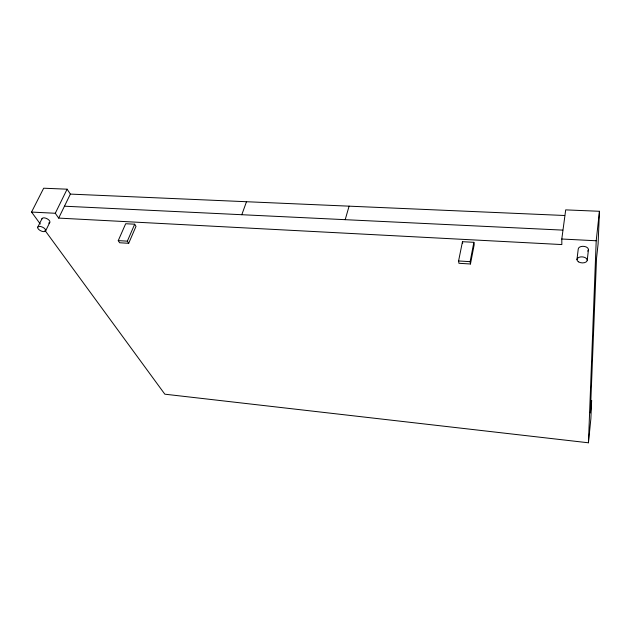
<?xml version="1.0" encoding="UTF-8"?>
<svg xmlns="http://www.w3.org/2000/svg" width="631" height="631" viewBox="0 0 631 631"><rect width="100%" height="100%" fill="white"/><g stroke="black" fill="none" stroke-linecap="round" stroke-linejoin="round"><path stroke-width="0.95" d="M44.935 230.354L164.833 394.186L588.439 442.788L596.208 240.766L599.45 211.282L565.692 209.878L561.795 239.015L561.85 244.568L58.667 218.097L55.283 213.27L31.55 212.063L43.673 188.212L67.115 189.19L70.372 194.096L564.737 215.502M599.45 211.282L598.101 243.905L596.524 258.41L590.356 412.934L591.633 400.48L590.876 418.676L588.439 442.788M587.24 260.185L588.447 249.647M576.955 259.601L578.233 249.103A5.119 3.045 4.1 0 1 584.724 246.492A5.119 3.045 4.1 0 1 587.721 251.13M470.458 263.995L474.189 244.686L473.873 242.312L462.468 241.705L458.579 260.966L458.95 263.293L470.458 263.995L470.119 261.66L473.873 242.312M345.204 219.675L349.085 206.163M241.807 214.714L246.492 201.723M128.692 243.298L135.988 226.371L134.687 224.21L125.672 223.729L118.257 240.616L119.622 242.754L128.692 243.298L127.352 241.16L118.257 240.616M127.352 241.16L134.687 224.21M58.667 218.097L70.372 194.096M45.558 231.017A4.354 2.035 25.5 0 0 40.77 226.545A4.354 2.035 25.5 0 0 38.775 229.495A4.354 2.035 25.5 0 0 45.558 231.017L49.762 222.475M55.283 213.27L67.115 189.19M37.836 227.034L42.103 218.484M64.465 206.203L562.781 230.118M561.795 239.015L596.208 240.766M458.579 260.966L470.119 261.66M31.55 212.063L40.281 223.989M462.468 241.705L462.704 243.282M41.938 219.004A4.322 2.059 25.7 0 1 47.57 219.02A4.322 2.059 25.7 0 1 48.674 223.066M578.406 261.794A5.151 3.021 4.4 0 0 587.043 260.958A5.151 3.021 4.4 0 0 580.843 256.88A5.151 3.021 4.4 0 0 578.406 261.794"/></g></svg>
